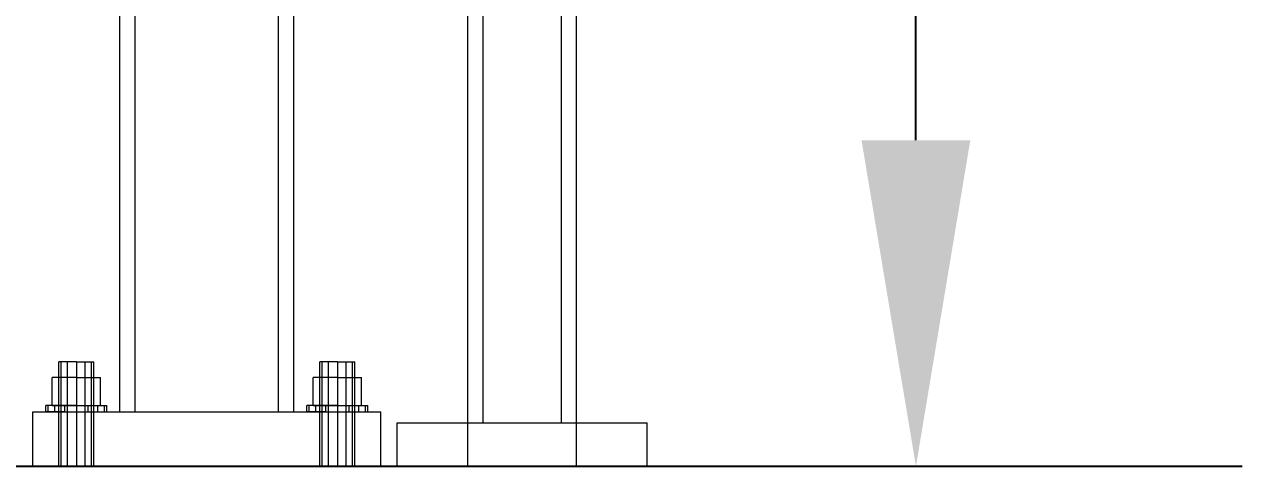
# Model space of a CAD drawing. Header units: millimetres. Extents: x -1970 to 34302, y -80068 to 6837.
# Drawn here: x -514 to 54, y -36000 to -35797 of the extents above; entities that cross this region are included whole.
import ezdxf

# ---------------------------------------------------------------- set-up
doc = ezdxf.new("R2010")
doc.units = ezdxf.units.MM
for name, color, linetype, lineweight in [('COTAS_O', 1, 'Continuous', 0), ('COTAS_P', 1, 'Continuous', 0), ('frontal_C01', 7, 'Continuous', 0), ('frontal_C02', 7, 'Continuous', 0), ('frontal_C05', 7, 'Continuous', 0), ('frontal_C07', 7, 'Continuous', 0)]:
    doc.layers.add(name, color=color, linetype=linetype, lineweight=lineweight)
doc.dimstyles.new('R19_100', dxfattribs={"dimtxt": 250, "dimasz": 150, "dimexe": 150, "dimexo": 80, "dimgap": 100, "dimtad": 1, "dimtih": 1, "dimtoh": 1, "dimdsep": 46, "dimcen": 0.09, "dimadec": 0, "dimazin": 0, "dimtfac": 1, "dimtdec": 4, "dimtofl": 0, "dimtmove": 0, "dimatfit": 3, "dimfxl": 1, "dimtolj": 1, "dimtzin": 0, "dimarcsym": 0})

# ---------------------------------------------------------------- blocks, each defined once
blk = doc.blocks.new('*D41')
at = {"layer": 'COTAS_O', "color": 0, "lineweight": -2, "transparency": 16777216}
for p, q in [((-1480, -35920), (-1480, -35150)), ((490, -35920), (490, -35150)), ((-1330, -35300), (340, -35300))]:
    blk.add_line(p, q, dxfattribs=at)
at = {"layer": 'COTAS_O', "color": 0, "transparency": 16777216}
for points in [[(-1330, -35275), (-1330, -35325), (-1480, -35300)], [(340, -35275), (340, -35325), (490, -35300)]]:
    blk.add_solid(points, dxfattribs=at)
at = {"layer": 'Defpoints', "color": 0, "transparency": 16777216}
for p in [(490, -35300), (-1480, -36000), (490, -36000)]:
    blk.add_point(p, dxfattribs=at)
blk = doc.blocks.new('*D42')
at = {"layer": 'COTAS_P', "color": 0, "lineweight": -2, "transparency": 16777216}
for p, q in [((-724, -34900), (46, -34900)), ((-104, -35850), (-104, -35050)), ((-724, -36000), (46, -36000))]:
    blk.add_line(p, q, dxfattribs=at)
at = {"layer": 'COTAS_P', "color": 0, "transparency": 16777216}
for points in [[(-129, -35050), (-79, -35050), (-104, -34900)], [(-129, -35850), (-79, -35850), (-104, -36000)]]:
    blk.add_solid(points, dxfattribs=at)
at = {"layer": 'Defpoints', "color": 0, "transparency": 16777216}
for p in [(-804, -34900), (-104, -34900), (-804, -36000)]:
    blk.add_point(p, dxfattribs=at)
blk = doc.blocks.new('*D43')
at = {"layer": 'COTAS_P', "color": 0, "lineweight": -2, "transparency": 16777216}
for p, q in [((-804, -35920), (-804, -35150)), ((804, -35920), (804, -35150)), ((-654, -35300), (654, -35300))]:
    blk.add_line(p, q, dxfattribs=at)
at = {"layer": 'COTAS_P', "color": 0, "transparency": 16777216}
for points in [[(-654, -35275), (-654, -35325), (-804, -35300)], [(654, -35275), (654, -35325), (804, -35300)]]:
    blk.add_solid(points, dxfattribs=at)
at = {"layer": 'Defpoints', "color": 0, "transparency": 16777216}
for p in [(804, -35300), (-804, -36000), (804, -36000)]:
    blk.add_point(p, dxfattribs=at)

msp = doc.modelspace()

# ---------------------------------------------------------------- linework, layer by layer
at = {"layer": 'frontal_C01'}
for p, q in [((-470, -35975), (-470, -34032.596)), ((-463, -35975), (-463, -34032.596)), ((-397, -35975), (-397, -34032.596)), ((-390, -35975), (-390, -34032.596)), ((-470, -35975), (-470, -34793.537)), ((-463, -35975), (-463, -34793.537)), ((-397, -35975), (-397, -34793.537)), ((-390, -35975), (-390, -34793.537)), ((-470, -35975), (-470, -35554.479)), ((-463, -35975), (-463, -35554.479)), ((-397, -35975), (-397, -35554.479)), ((-390, -35975), (-390, -35554.479)), ((-496.928, -35952), (-498, -35952)), ((-498, -36000), (-498, -35952)), ((-494, -35952), (-496.928, -35952)), ((-496.928, -36000), (-496.928, -35952)), ((-490, -35952), (-494, -35952)), ((-494, -36000), (-494, -35952)), ((-490, -35952), (-486, -35952)), ((-490, -35952), (-490, -36000)), ((-486, -35952), (-483.072, -35952)), ((-486, -36000), (-486, -35952)), ((-483.072, -35952), (-482, -35952)), ((-483.072, -36000), (-483.072, -35952)), ((-482, -36000), (-482, -35952)), ((-376.928, -35952), (-378, -35952)), ((-378, -36000), (-378, -35952)), ((-374, -35952), (-376.928, -35952)), ((-376.928, -36000), (-376.928, -35952)), ((-370, -35952), (-374, -35952)), ((-374, -36000), (-374, -35952)), ((-370, -35952), (-366, -35952)), ((-370, -35952), (-370, -36000)), ((-366, -35952), (-363.072, -35952)), ((-366, -36000), (-366, -35952)), ((-363.072, -35952), (-362, -35952)), ((-363.072, -36000), (-363.072, -35952)), ((-362, -36000), (-362, -35952)), ((-490, -35959.2), (-501.085, -35959.2)), ((-501.085, -35972), (-501.085, -35959.2)), ((-490, -35959.2), (-478.915, -35959.2)), ((-490, -35959.2), (-490, -35972)), ((-478.915, -35972), (-478.915, -35959.2)), ((-370, -35959.2), (-381.085, -35959.2)), ((-381.085, -35972), (-381.085, -35959.2)), ((-370, -35959.2), (-358.915, -35959.2)), ((-370, -35959.2), (-370, -35972)), ((-358.915, -35972), (-358.915, -35959.2)), ((-510, -35975), (-350, -35975)), ((-510, -36000), (-510, -35975)), ((-502.934, -35972), (-504, -35972)), ((-504, -35975), (-504, -35972)), ((-502.934, -35975), (-504, -35975)), ((-499.899, -35972), (-502.934, -35972)), ((-502.934, -35975), (-502.934, -35972)), ((-499.899, -35975), (-502.934, -35975)), ((-501.085, -35972), (-490, -35972)), ((-495.358, -35972), (-499.899, -35972)), ((-499.899, -35975), (-499.899, -35972)), ((-495.358, -35975), (-499.899, -35975)), ((-490, -35972), (-495.358, -35972)), ((-495.358, -35975), (-495.358, -35972)), ((-495.358, -35975), (-490, -35975)), ((-490, -35972), (-484.642, -35972)), ((-490, -35972), (-490, -35975)), ((-490, -35972), (-478.915, -35972)), ((-490, -35975), (-484.642, -35975)), ((-484.642, -35972), (-480.101, -35972)), ((-484.642, -35975), (-484.642, -35972)), ((-484.642, -35975), (-480.101, -35975)), ((-480.101, -35972), (-477.066, -35972)), ((-480.101, -35975), (-480.101, -35972)), ((-480.101, -35975), (-477.066, -35975)), ((-477.066, -35972), (-476, -35972)), ((-477.066, -35975), (-477.066, -35972)), ((-477.066, -35975), (-476, -35975)), ((-476, -35975), (-476, -35972)), ((-470, -35975), (-463, -35975)), ((-463, -35975), (-397, -35975)), ((-397, -35975), (-390, -35975)), ((-382.934, -35972), (-384, -35972)), ((-384, -35975), (-384, -35972)), ((-382.934, -35975), (-384, -35975)), ((-379.899, -35972), (-382.934, -35972)), ((-382.934, -35975), (-382.934, -35972)), ((-379.899, -35975), (-382.934, -35975)), ((-381.085, -35972), (-370, -35972)), ((-375.358, -35972), (-379.899, -35972)), ((-379.899, -35975), (-379.899, -35972)), ((-375.358, -35975), (-379.899, -35975)), ((-370, -35972), (-375.358, -35972)), ((-375.358, -35975), (-375.358, -35972)), ((-375.358, -35975), (-370, -35975)), ((-370, -35972), (-364.642, -35972)), ((-370, -35972), (-370, -35975)), ((-370, -35972), (-358.915, -35972)), ((-370, -35975), (-364.642, -35975)), ((-364.642, -35972), (-360.101, -35972)), ((-364.642, -35975), (-364.642, -35972)), ((-364.642, -35975), (-360.101, -35975)), ((-360.101, -35972), (-357.066, -35972)), ((-360.101, -35975), (-360.101, -35972)), ((-360.101, -35975), (-357.066, -35975)), ((-357.066, -35972), (-356, -35972)), ((-357.066, -35975), (-357.066, -35972)), ((-357.066, -35975), (-356, -35975)), ((-356, -35975), (-356, -35972)), ((-350, -36000), (-350, -35975)), ((-510, -36000), (-350, -36000)), ((-496.928, -36000), (-498, -36000)), ((-494, -36000), (-496.928, -36000)), ((-494, -36000), (-490, -36000)), ((-490, -36000), (-486, -36000)), ((-486, -36000), (-483.072, -36000)), ((-483.072, -36000), (-482, -36000)), ((-376.928, -36000), (-378, -36000)), ((-374, -36000), (-376.928, -36000)), ((-374, -36000), (-370, -36000)), ((-370, -36000), (-366, -36000)), ((-366, -36000), (-363.072, -36000)), ((-363.072, -36000), (-362, -36000))]:
    msp.add_line(p, q, dxfattribs=at)
at = {"layer": 'frontal_C02'}
for p, q in [((-470, -35975), (-470, -33576.746)), ((-463, -35975), (-463, -33576.746)), ((-397, -35975), (-397, -33576.746)), ((-390, -35975), (-390, -33576.746)), ((-470, -35975), (-470, -34072.136)), ((-463, -35975), (-463, -34072.136)), ((-397, -35975), (-397, -34072.136)), ((-390, -35975), (-390, -34072.136)), ((-470, -35975), (-470, -34861.253)), ((-463, -35975), (-463, -34861.253)), ((-397, -35975), (-397, -34861.253)), ((-390, -35975), (-390, -34861.253)), ((-470, -35975), (-470, -35610.837)), ((-463, -35975), (-463, -35610.837)), ((-397, -35975), (-397, -35610.837)), ((-390, -35975), (-390, -35610.837)), ((-496.928, -35952), (-498, -35952)), ((-498, -36000), (-498, -35952)), ((-494, -35952), (-496.928, -35952)), ((-496.928, -36000), (-496.928, -35952)), ((-490, -35952), (-494, -35952)), ((-494, -36000), (-494, -35952)), ((-490, -35952), (-486, -35952)), ((-490, -35952), (-490, -36000)), ((-486, -35952), (-483.072, -35952)), ((-486, -36000), (-486, -35952)), ((-483.072, -35952), (-482, -35952)), ((-483.072, -36000), (-483.072, -35952)), ((-482, -36000), (-482, -35952)), ((-376.928, -35952), (-378, -35952)), ((-378, -36000), (-378, -35952)), ((-374, -35952), (-376.928, -35952)), ((-376.928, -36000), (-376.928, -35952)), ((-370, -35952), (-374, -35952)), ((-374, -36000), (-374, -35952)), ((-370, -35952), (-366, -35952)), ((-370, -35952), (-370, -36000)), ((-366, -35952), (-363.072, -35952)), ((-366, -36000), (-366, -35952)), ((-363.072, -35952), (-362, -35952)), ((-363.072, -36000), (-363.072, -35952)), ((-362, -36000), (-362, -35952)), ((-490, -35959.2), (-501.085, -35959.2)), ((-501.085, -35972), (-501.085, -35959.2)), ((-490, -35959.2), (-478.915, -35959.2)), ((-490, -35959.2), (-490, -35972)), ((-478.915, -35972), (-478.915, -35959.2)), ((-370, -35959.2), (-381.085, -35959.2)), ((-381.085, -35972), (-381.085, -35959.2)), ((-370, -35959.2), (-358.915, -35959.2)), ((-370, -35959.2), (-370, -35972)), ((-358.915, -35972), (-358.915, -35959.2)), ((-510, -35975), (-350, -35975)), ((-510, -36000), (-510, -35975)), ((-502.934, -35972), (-504, -35972)), ((-504, -35975), (-504, -35972)), ((-502.934, -35975), (-504, -35975)), ((-499.899, -35972), (-502.934, -35972)), ((-502.934, -35975), (-502.934, -35972)), ((-499.899, -35975), (-502.934, -35975)), ((-501.085, -35972), (-490, -35972)), ((-495.358, -35972), (-499.899, -35972)), ((-499.899, -35975), (-499.899, -35972)), ((-495.358, -35975), (-499.899, -35975)), ((-490, -35972), (-495.358, -35972)), ((-495.358, -35975), (-495.358, -35972)), ((-495.358, -35975), (-490, -35975)), ((-490, -35972), (-484.642, -35972)), ((-490, -35972), (-490, -35975)), ((-490, -35972), (-478.915, -35972)), ((-490, -35975), (-484.642, -35975)), ((-484.642, -35972), (-480.101, -35972)), ((-484.642, -35975), (-484.642, -35972)), ((-484.642, -35975), (-480.101, -35975)), ((-480.101, -35972), (-477.066, -35972)), ((-480.101, -35975), (-480.101, -35972)), ((-480.101, -35975), (-477.066, -35975)), ((-477.066, -35972), (-476, -35972)), ((-477.066, -35975), (-477.066, -35972)), ((-477.066, -35975), (-476, -35975)), ((-476, -35975), (-476, -35972)), ((-470, -35975), (-463, -35975)), ((-463, -35975), (-397, -35975)), ((-397, -35975), (-390, -35975)), ((-382.934, -35972), (-384, -35972)), ((-384, -35975), (-384, -35972)), ((-382.934, -35975), (-384, -35975)), ((-379.899, -35972), (-382.934, -35972)), ((-382.934, -35975), (-382.934, -35972)), ((-379.899, -35975), (-382.934, -35975)), ((-381.085, -35972), (-370, -35972)), ((-375.358, -35972), (-379.899, -35972)), ((-379.899, -35975), (-379.899, -35972)), ((-375.358, -35975), (-379.899, -35975)), ((-370, -35972), (-375.358, -35972)), ((-375.358, -35975), (-375.358, -35972)), ((-375.358, -35975), (-370, -35975)), ((-370, -35972), (-364.642, -35972)), ((-370, -35972), (-370, -35975)), ((-370, -35972), (-358.915, -35972)), ((-370, -35975), (-364.642, -35975)), ((-364.642, -35972), (-360.101, -35972)), ((-364.642, -35975), (-364.642, -35972)), ((-364.642, -35975), (-360.101, -35975)), ((-360.101, -35972), (-357.066, -35972)), ((-360.101, -35975), (-360.101, -35972)), ((-360.101, -35975), (-357.066, -35975)), ((-357.066, -35972), (-356, -35972)), ((-357.066, -35975), (-357.066, -35972)), ((-357.066, -35975), (-356, -35975)), ((-356, -35975), (-356, -35972)), ((-350, -36000), (-350, -35975)), ((-510, -36000), (-350, -36000)), ((-496.928, -36000), (-498, -36000)), ((-494, -36000), (-496.928, -36000)), ((-494, -36000), (-490, -36000)), ((-490, -36000), (-486, -36000)), ((-486, -36000), (-483.072, -36000)), ((-483.072, -36000), (-482, -36000)), ((-376.928, -36000), (-378, -36000)), ((-374, -36000), (-376.928, -36000)), ((-374, -36000), (-370, -36000)), ((-370, -36000), (-366, -36000)), ((-366, -36000), (-363.072, -36000)), ((-363.072, -36000), (-362, -36000))]:
    msp.add_line(p, q, dxfattribs=at)
at = {"layer": 'frontal_C05'}
for p, q in [((-310, -35980), (-310, -35030)), ((-303, -35980), (-303, -35030)), ((-267, -35980), (-267, -35030)), ((-260, -35980), (-260, -35030)), ((-342.5, -35980), (-227.5, -35980)), ((-342.5, -36000), (-342.5, -35980)), ((-310, -35980), (-260, -35980)), ((-310, -35980), (-303, -35980)), ((-310, -36000), (-310, -35980)), ((-267, -35980), (-260, -35980)), ((-260, -36000), (-260, -35980)), ((-227.5, -36000), (-227.5, -35980)), ((-342.5, -36000), (-227.5, -36000)), ((-310, -36000), (-260, -36000))]:
    msp.add_line(p, q, dxfattribs=at)
at = {"layer": 'frontal_C07'}
for p, q in [((-470, -35975), (-470, -35158.648)), ((-463, -35975), (-463, -35158.648)), ((-397, -35975), (-397, -35158.648)), ((-390, -35975), (-390, -35158.648)), ((-470, -35975), (-470, -35283.361)), ((-463, -35975), (-463, -35283.361)), ((-397, -35975), (-397, -35283.361)), ((-390, -35975), (-390, -35283.361)), ((-470, -35975), (-470, -35367.405)), ((-463, -35975), (-463, -35367.405)), ((-397, -35975), (-397, -35367.405)), ((-390, -35975), (-390, -35367.405)), ((-496.928, -35952), (-498, -35952)), ((-498, -36000), (-498, -35952)), ((-494, -35952), (-496.928, -35952)), ((-496.928, -36000), (-496.928, -35952)), ((-490, -35952), (-494, -35952)), ((-494, -36000), (-494, -35952)), ((-490, -35952), (-486, -35952)), ((-490, -35952), (-490, -36000)), ((-486, -35952), (-483.072, -35952)), ((-486, -36000), (-486, -35952)), ((-483.072, -35952), (-482, -35952)), ((-483.072, -36000), (-483.072, -35952)), ((-482, -36000), (-482, -35952)), ((-376.928, -35952), (-378, -35952)), ((-378, -36000), (-378, -35952)), ((-374, -35952), (-376.928, -35952)), ((-376.928, -36000), (-376.928, -35952)), ((-370, -35952), (-374, -35952)), ((-374, -36000), (-374, -35952)), ((-370, -35952), (-366, -35952)), ((-370, -35952), (-370, -36000)), ((-366, -35952), (-363.072, -35952)), ((-366, -36000), (-366, -35952)), ((-363.072, -35952), (-362, -35952)), ((-363.072, -36000), (-363.072, -35952)), ((-362, -36000), (-362, -35952)), ((-490, -35959.2), (-501.085, -35959.2)), ((-501.085, -35972), (-501.085, -35959.2)), ((-490, -35959.2), (-478.915, -35959.2)), ((-490, -35959.2), (-490, -35972)), ((-478.915, -35972), (-478.915, -35959.2)), ((-370, -35959.2), (-381.085, -35959.2)), ((-381.085, -35972), (-381.085, -35959.2)), ((-370, -35959.2), (-358.915, -35959.2)), ((-370, -35959.2), (-370, -35972)), ((-358.915, -35972), (-358.915, -35959.2)), ((-510, -35975), (-350, -35975)), ((-510, -36000), (-510, -35975)), ((-502.934, -35972), (-504, -35972)), ((-504, -35975), (-504, -35972)), ((-502.934, -35975), (-504, -35975)), ((-499.899, -35972), (-502.934, -35972)), ((-502.934, -35975), (-502.934, -35972)), ((-499.899, -35975), (-502.934, -35975)), ((-501.085, -35972), (-490, -35972)), ((-495.358, -35972), (-499.899, -35972)), ((-499.899, -35975), (-499.899, -35972)), ((-495.358, -35975), (-499.899, -35975)), ((-490, -35972), (-495.358, -35972)), ((-495.358, -35975), (-495.358, -35972)), ((-495.358, -35975), (-490, -35975)), ((-490, -35972), (-484.642, -35972)), ((-490, -35972), (-490, -35975)), ((-490, -35972), (-478.915, -35972)), ((-490, -35975), (-484.642, -35975)), ((-484.642, -35972), (-480.101, -35972)), ((-484.642, -35975), (-484.642, -35972)), ((-484.642, -35975), (-480.101, -35975)), ((-480.101, -35972), (-477.066, -35972)), ((-480.101, -35975), (-480.101, -35972)), ((-480.101, -35975), (-477.066, -35975)), ((-477.066, -35972), (-476, -35972)), ((-477.066, -35975), (-477.066, -35972)), ((-477.066, -35975), (-476, -35975)), ((-476, -35975), (-476, -35972)), ((-470, -35975), (-463, -35975)), ((-463, -35975), (-397, -35975)), ((-397, -35975), (-390, -35975)), ((-382.934, -35972), (-384, -35972)), ((-384, -35975), (-384, -35972)), ((-382.934, -35975), (-384, -35975)), ((-379.899, -35972), (-382.934, -35972)), ((-382.934, -35975), (-382.934, -35972)), ((-379.899, -35975), (-382.934, -35975)), ((-381.085, -35972), (-370, -35972)), ((-375.358, -35972), (-379.899, -35972)), ((-379.899, -35975), (-379.899, -35972)), ((-375.358, -35975), (-379.899, -35975)), ((-370, -35972), (-375.358, -35972)), ((-375.358, -35975), (-375.358, -35972)), ((-375.358, -35975), (-370, -35975)), ((-370, -35972), (-364.642, -35972)), ((-370, -35972), (-370, -35975)), ((-370, -35972), (-358.915, -35972)), ((-370, -35975), (-364.642, -35975)), ((-364.642, -35972), (-360.101, -35972)), ((-364.642, -35975), (-364.642, -35972)), ((-364.642, -35975), (-360.101, -35975)), ((-360.101, -35972), (-357.066, -35972)), ((-360.101, -35975), (-360.101, -35972)), ((-360.101, -35975), (-357.066, -35975)), ((-357.066, -35972), (-356, -35972)), ((-357.066, -35975), (-357.066, -35972)), ((-357.066, -35975), (-356, -35975)), ((-356, -35975), (-356, -35972)), ((-350, -36000), (-350, -35975)), ((-510, -36000), (-350, -36000)), ((-496.928, -36000), (-498, -36000)), ((-494, -36000), (-496.928, -36000)), ((-494, -36000), (-490, -36000)), ((-490, -36000), (-486, -36000)), ((-486, -36000), (-483.072, -36000)), ((-483.072, -36000), (-482, -36000)), ((-376.928, -36000), (-378, -36000)), ((-374, -36000), (-376.928, -36000)), ((-374, -36000), (-370, -36000)), ((-370, -36000), (-366, -36000)), ((-366, -36000), (-363.072, -36000)), ((-363.072, -36000), (-362, -36000))]:
    msp.add_line(p, q, dxfattribs=at)

# ---------------------------------------------------------------- dimensions: what is measured, and where the dimension line sits
at = {"layer": 'COTAS_O'}
dim = msp.add_aligned_dim(p1=(-1480, -36000), p2=(490, -36000), distance=700, text='<> O', dimstyle='R19_100', dxfattribs=at)
dim.commit()
dim.dimension.update_dxf_attribs({"geometry": '*D41', "text_midpoint": (-495, -35300)})
at = {"layer": 'COTAS_P'}
for p2, distance, picture, middle in [((-804, -34900), -700, '*D42', (-104, -35450)), ((804, -36000), 700, '*D43', (0, -35300))]:
    dim = msp.add_aligned_dim(p1=(-804, -36000), p2=p2, distance=distance, text='<> P', dimstyle='R19_100', dxfattribs=at)
    dim.commit()
    dim.dimension.update_dxf_attribs({"geometry": picture, "text_midpoint": middle})

doc.saveas('drawing.dxf')
